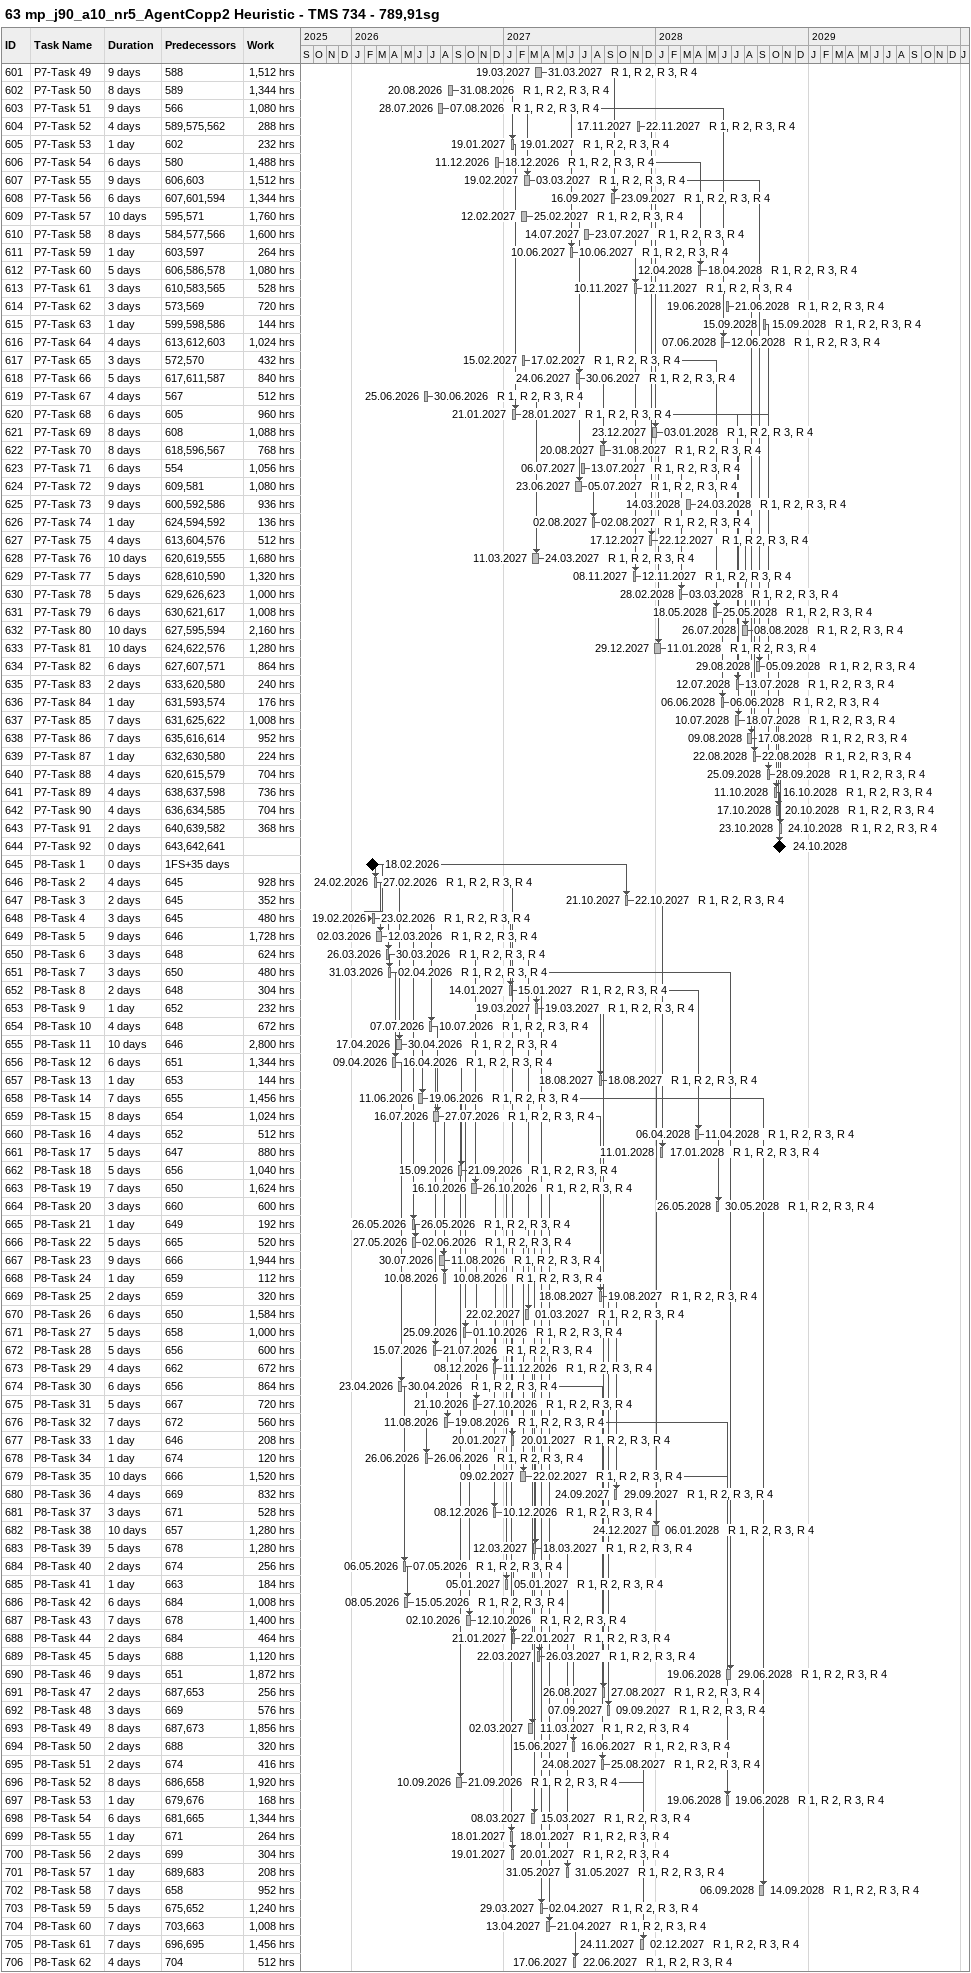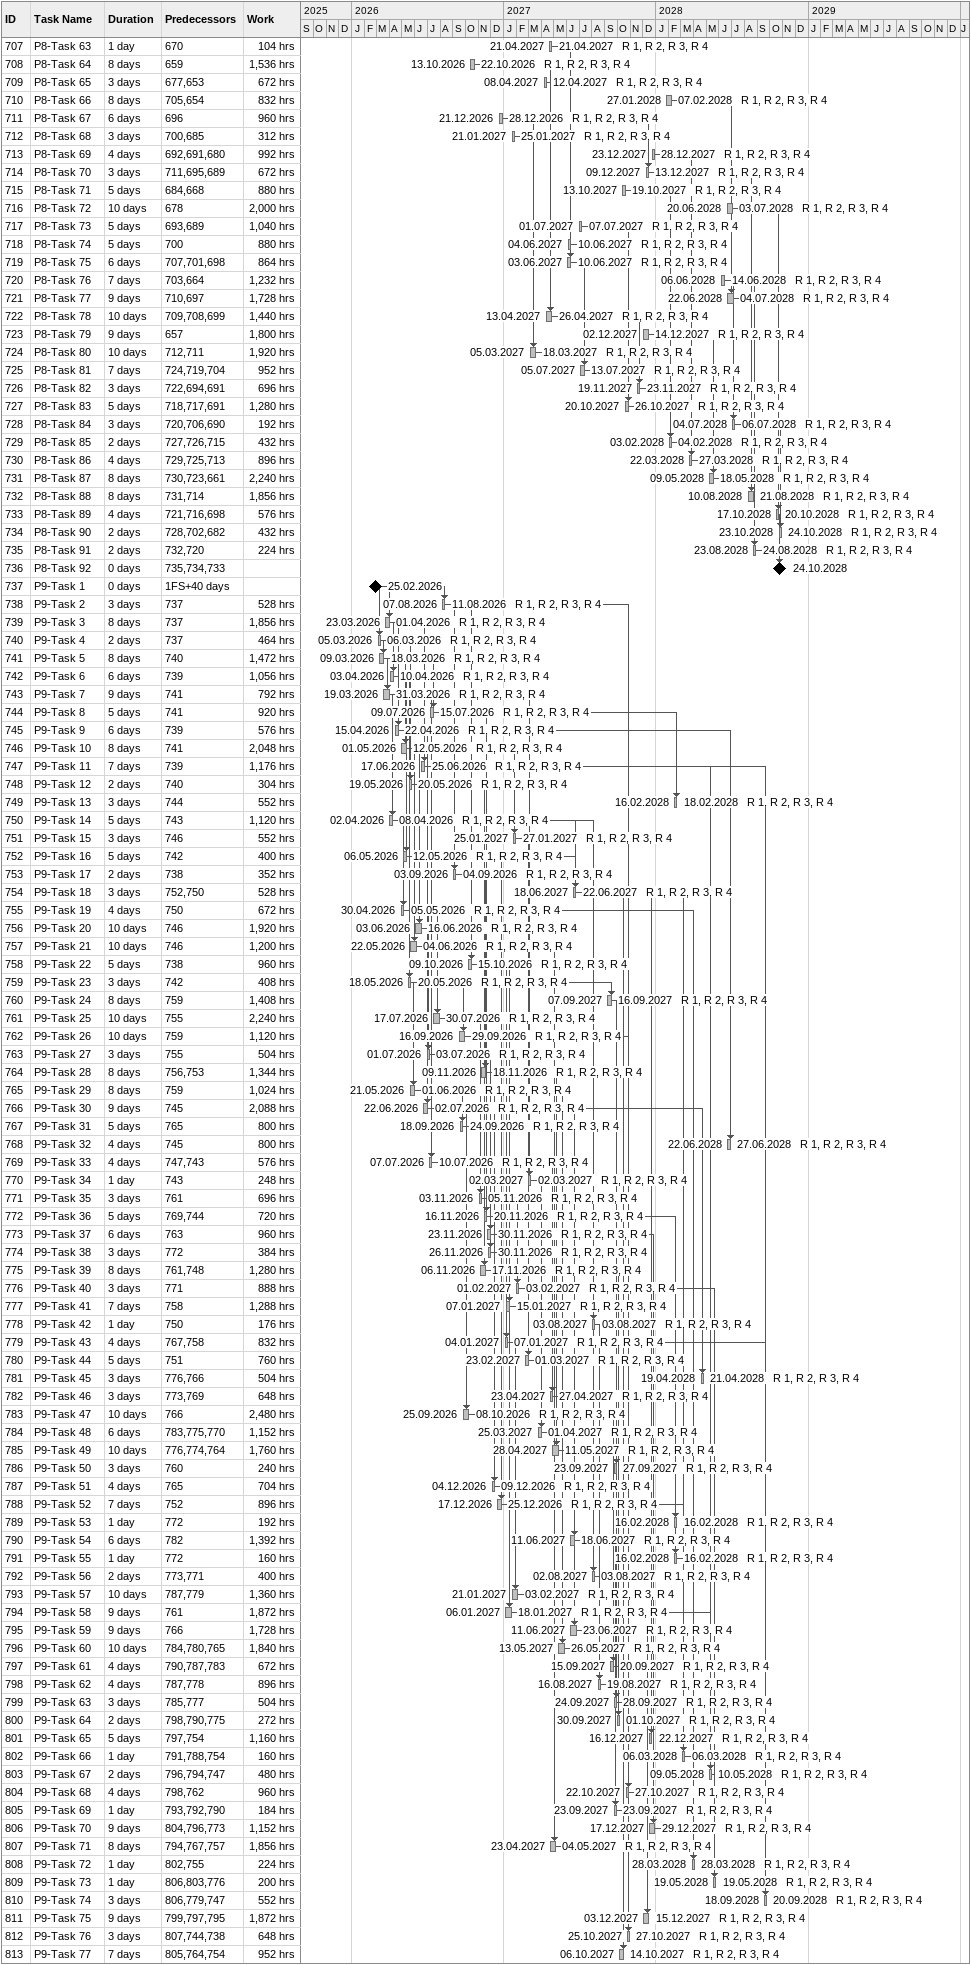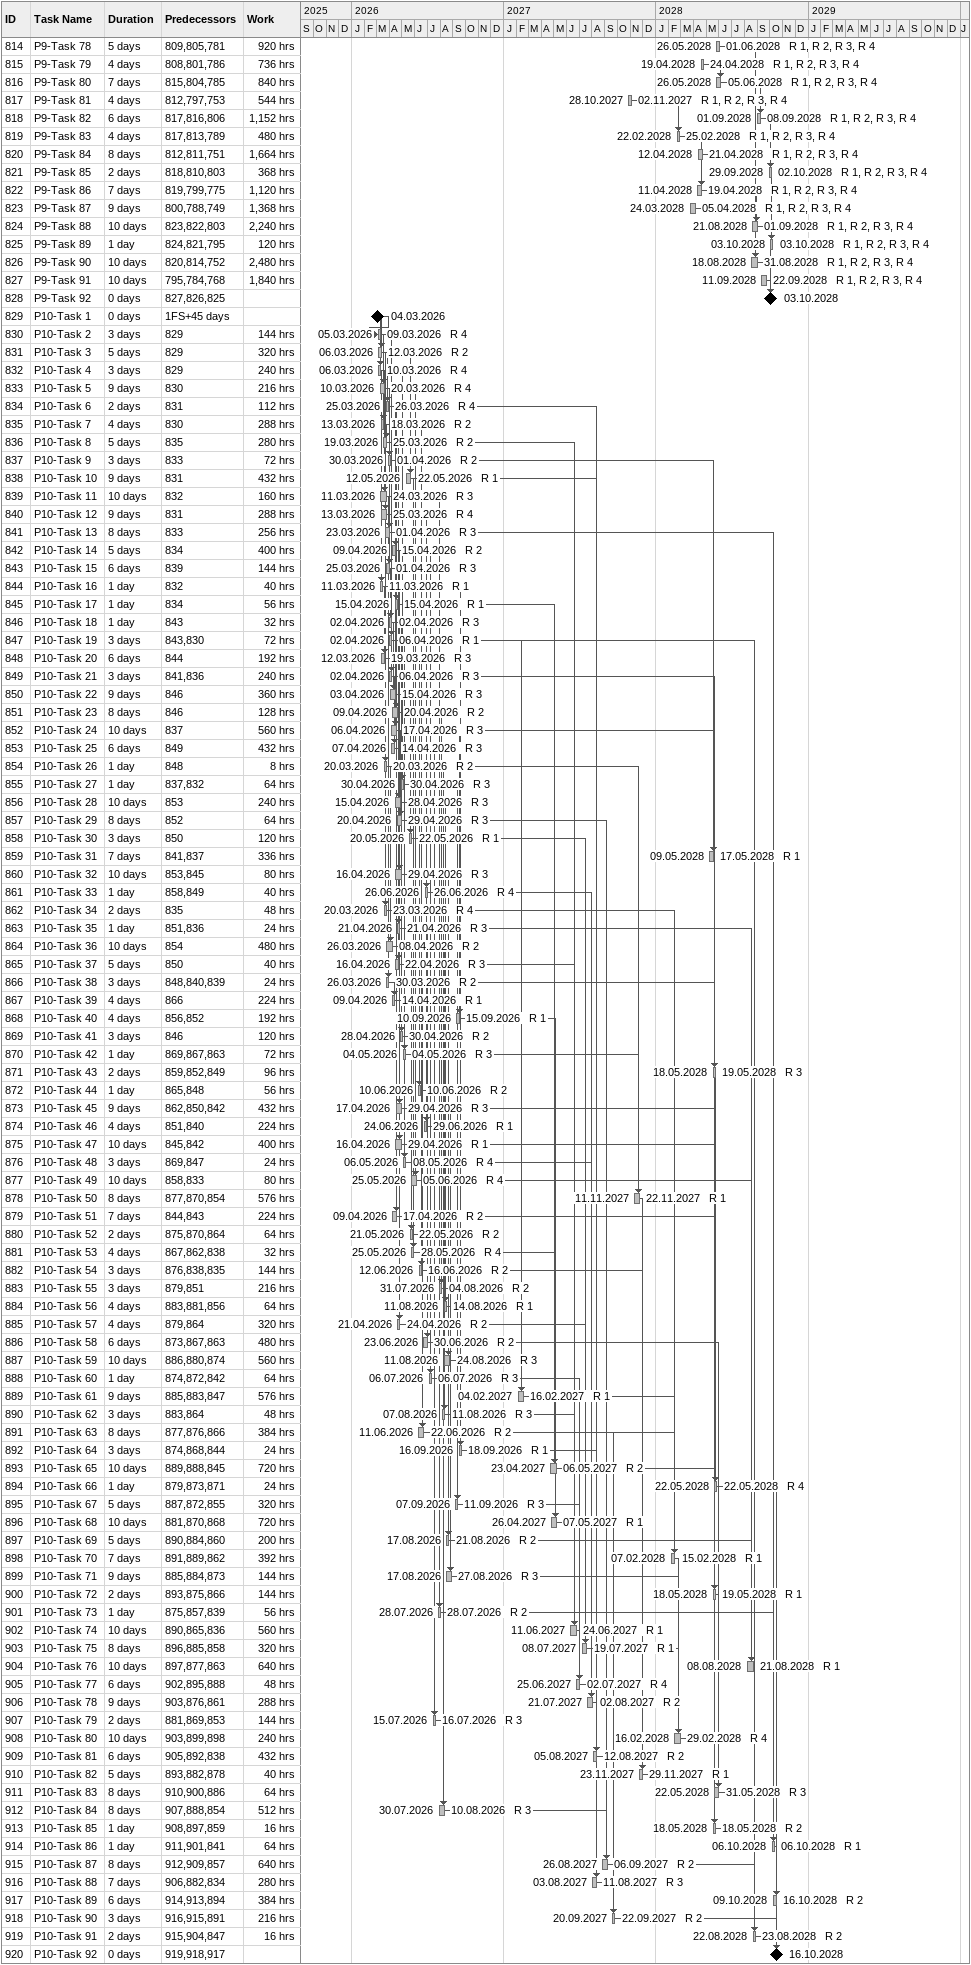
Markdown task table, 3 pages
63 mp_j90_a10_nr5_AgentCopp2 Heuristic - TMS 734 - 789,91sg

| ID | Task | Duration | Start | Finish | Predecessors | Resources | Work (h) |
|---|---|---|---|---|---|---|---|
| 601 | P7-Task 49 | 9d | 2027-03-19 | 2027-03-31 | 588 | R 1, R 2, R 3, R 4 | 1512 |
| 602 | P7-Task 50 | 8d | 2026-08-20 | 2026-08-31 | 589 | R 1, R 2, R 3, R 4 | 1344 |
| 603 | P7-Task 51 | 9d | 2026-07-28 | 2026-08-07 | 566 | R 1, R 2, R 3, R 4 | 1080 |
| 604 | P7-Task 52 | 4d | 2027-11-17 | 2027-11-22 | 589, 575, 562 | R 1, R 2, R 3, R 4 | 288 |
| 605 | P7-Task 53 | 1d | 2027-01-19 | 2027-01-19 | 602 | R 1, R 2, R 3, R 4 | 232 |
| 606 | P7-Task 54 | 6d | 2026-12-11 | 2026-12-18 | 580 | R 1, R 2, R 3, R 4 | 1488 |
| 607 | P7-Task 55 | 9d | 2027-02-19 | 2027-03-03 | 606, 603 | R 1, R 2, R 3, R 4 | 1512 |
| 608 | P7-Task 56 | 6d | 2027-09-16 | 2027-09-23 | 607, 601, 594 | R 1, R 2, R 3, R 4 | 1344 |
| 609 | P7-Task 57 | 10d | 2027-02-12 | 2027-02-25 | 595, 571 | R 1, R 2, R 3, R 4 | 1760 |
| 610 | P7-Task 58 | 8d | 2027-07-14 | 2027-07-23 | 584, 577, 566 | R 1, R 2, R 3, R 4 | 1600 |
| 611 | P7-Task 59 | 1d | 2027-06-10 | 2027-06-10 | 603, 597 | R 1, R 2, R 3, R 4 | 264 |
| 612 | P7-Task 60 | 5d | 2028-04-12 | 2028-04-18 | 606, 586, 578 | R 1, R 2, R 3, R 4 | 1080 |
| 613 | P7-Task 61 | 3d | 2027-11-10 | 2027-11-12 | 610, 583, 565 | R 1, R 2, R 3, R 4 | 528 |
| 614 | P7-Task 62 | 3d | 2028-06-19 | 2028-06-21 | 573, 569 | R 1, R 2, R 3, R 4 | 720 |
| 615 | P7-Task 63 | 1d | 2028-09-15 | 2028-09-15 | 599, 598, 586 | R 1, R 2, R 3, R 4 | 144 |
| 616 | P7-Task 64 | 4d | 2028-06-07 | 2028-06-12 | 613, 612, 603 | R 1, R 2, R 3, R 4 | 1024 |
| 617 | P7-Task 65 | 3d | 2027-02-15 | 2027-02-17 | 572, 570 | R 1, R 2, R 3, R 4 | 432 |
| 618 | P7-Task 66 | 5d | 2027-06-24 | 2027-06-30 | 617, 611, 587 | R 1, R 2, R 3, R 4 | 840 |
| 619 | P7-Task 67 | 4d | 2026-06-25 | 2026-06-30 | 567 | R 1, R 2, R 3, R 4 | 512 |
| 620 | P7-Task 68 | 6d | 2027-01-21 | 2027-01-28 | 605 | R 1, R 2, R 3, R 4 | 960 |
| 621 | P7-Task 69 | 8d | 2027-12-23 | 2028-01-03 | 608 | R 1, R 2, R 3, R 4 | 1088 |
| 622 | P7-Task 70 | 8d | 2027-08-20 | 2027-08-31 | 618, 596, 567 | R 1, R 2, R 3, R 4 | 768 |
| 623 | P7-Task 71 | 6d | 2027-07-06 | 2027-07-13 | 554 | R 1, R 2, R 3, R 4 | 1056 |
| 624 | P7-Task 72 | 9d | 2027-06-23 | 2027-07-05 | 609, 581 | R 1, R 2, R 3, R 4 | 1080 |
| 625 | P7-Task 73 | 9d | 2028-03-14 | 2028-03-24 | 600, 592, 586 | R 1, R 2, R 3, R 4 | 936 |
| 626 | P7-Task 74 | 1d | 2027-08-02 | 2027-08-02 | 624, 594, 592 | R 1, R 2, R 3, R 4 | 136 |
| 627 | P7-Task 75 | 4d | 2027-12-17 | 2027-12-22 | 613, 604, 576 | R 1, R 2, R 3, R 4 | 512 |
| 628 | P7-Task 76 | 10d | 2027-03-11 | 2027-03-24 | 620, 619, 555 | R 1, R 2, R 3, R 4 | 1680 |
| 629 | P7-Task 77 | 5d | 2027-11-08 | 2027-11-12 | 628, 610, 590 | R 1, R 2, R 3, R 4 | 1320 |
| 630 | P7-Task 78 | 5d | 2028-02-28 | 2028-03-03 | 629, 626, 623 | R 1, R 2, R 3, R 4 | 1000 |
| 631 | P7-Task 79 | 6d | 2028-05-18 | 2028-05-25 | 630, 621, 617 | R 1, R 2, R 3, R 4 | 1008 |
| 632 | P7-Task 80 | 10d | 2028-07-26 | 2028-08-08 | 627, 595, 594 | R 1, R 2, R 3, R 4 | 2160 |
| 633 | P7-Task 81 | 10d | 2027-12-29 | 2028-01-11 | 624, 622, 576 | R 1, R 2, R 3, R 4 | 1280 |
| 634 | P7-Task 82 | 6d | 2028-08-29 | 2028-09-05 | 627, 607, 571 | R 1, R 2, R 3, R 4 | 864 |
| 635 | P7-Task 83 | 2d | 2028-07-12 | 2028-07-13 | 633, 620, 580 | R 1, R 2, R 3, R 4 | 240 |
| 636 | P7-Task 84 | 1d | 2028-06-06 | 2028-06-06 | 631, 593, 574 | R 1, R 2, R 3, R 4 | 176 |
| 637 | P7-Task 85 | 7d | 2028-07-10 | 2028-07-18 | 631, 625, 622 | R 1, R 2, R 3, R 4 | 1008 |
| 638 | P7-Task 86 | 7d | 2028-08-09 | 2028-08-17 | 635, 616, 614 | R 1, R 2, R 3, R 4 | 952 |
| 639 | P7-Task 87 | 1d | 2028-08-22 | 2028-08-22 | 632, 630, 580 | R 1, R 2, R 3, R 4 | 224 |
| 640 | P7-Task 88 | 4d | 2028-09-25 | 2028-09-28 | 620, 615, 579 | R 1, R 2, R 3, R 4 | 704 |
| 641 | P7-Task 89 | 4d | 2028-10-11 | 2028-10-16 | 638, 637, 598 | R 1, R 2, R 3, R 4 | 736 |
| 642 | P7-Task 90 | 4d | 2028-10-17 | 2028-10-20 | 636, 634, 585 | R 1, R 2, R 3, R 4 | 704 |
| 643 | P7-Task 91 | 2d | 2028-10-23 | 2028-10-24 | 640, 639, 582 | R 1, R 2, R 3, R 4 | 368 |
| 644 | P7-Task 92 | 0d | 2028-10-24 | 2028-10-24 | 643, 642, 641 |  |  |
| 645 | P8-Task 1 | 0d | 2026-02-18 | 2026-02-18 | 1FS+35d |  |  |
| 646 | P8-Task 2 | 4d | 2026-02-24 | 2026-02-27 | 645 | R 1, R 2, R 3, R 4 | 928 |
| 647 | P8-Task 3 | 2d | 2027-10-21 | 2027-10-22 | 645 | R 1, R 2, R 3, R 4 | 352 |
| 648 | P8-Task 4 | 3d | 2026-02-19 | 2026-02-23 | 645 | R 1, R 2, R 3, R 4 | 480 |
| 649 | P8-Task 5 | 9d | 2026-03-02 | 2026-03-12 | 646 | R 1, R 2, R 3, R 4 | 1728 |
| 650 | P8-Task 6 | 3d | 2026-03-26 | 2026-03-30 | 648 | R 1, R 2, R 3, R 4 | 624 |
| 651 | P8-Task 7 | 3d | 2026-03-31 | 2026-04-02 | 650 | R 1, R 2, R 3, R 4 | 480 |
| 652 | P8-Task 8 | 2d | 2027-01-14 | 2027-01-15 | 648 | R 1, R 2, R 3, R 4 | 304 |
| 653 | P8-Task 9 | 1d | 2027-03-19 | 2027-03-19 | 652 | R 1, R 2, R 3, R 4 | 232 |
| 654 | P8-Task 10 | 4d | 2026-07-07 | 2026-07-10 | 648 | R 1, R 2, R 3, R 4 | 672 |
| 655 | P8-Task 11 | 10d | 2026-04-17 | 2026-04-30 | 646 | R 1, R 2, R 3, R 4 | 2800 |
| 656 | P8-Task 12 | 6d | 2026-04-09 | 2026-04-16 | 651 | R 1, R 2, R 3, R 4 | 1344 |
| 657 | P8-Task 13 | 1d | 2027-08-18 | 2027-08-18 | 653 | R 1, R 2, R 3, R 4 | 144 |
| 658 | P8-Task 14 | 7d | 2026-06-11 | 2026-06-19 | 655 | R 1, R 2, R 3, R 4 | 1456 |
| 659 | P8-Task 15 | 8d | 2026-07-16 | 2026-07-27 | 654 | R 1, R 2, R 3, R 4 | 1024 |
| 660 | P8-Task 16 | 4d | 2028-04-06 | 2028-04-11 | 652 | R 1, R 2, R 3, R 4 | 512 |
| 661 | P8-Task 17 | 5d | 2028-01-11 | 2028-01-17 | 647 | R 1, R 2, R 3, R 4 | 880 |
| 662 | P8-Task 18 | 5d | 2026-09-15 | 2026-09-21 | 656 | R 1, R 2, R 3, R 4 | 1040 |
| 663 | P8-Task 19 | 7d | 2026-10-16 | 2026-10-26 | 650 | R 1, R 2, R 3, R 4 | 1624 |
| 664 | P8-Task 20 | 3d | 2028-05-26 | 2028-05-30 | 660 | R 1, R 2, R 3, R 4 | 600 |
| 665 | P8-Task 21 | 1d | 2026-05-26 | 2026-05-26 | 649 | R 1, R 2, R 3, R 4 | 192 |
| 666 | P8-Task 22 | 5d | 2026-05-27 | 2026-06-02 | 665 | R 1, R 2, R 3, R 4 | 520 |
| 667 | P8-Task 23 | 9d | 2026-07-30 | 2026-08-11 | 666 | R 1, R 2, R 3, R 4 | 1944 |
| 668 | P8-Task 24 | 1d | 2026-08-10 | 2026-08-10 | 659 | R 1, R 2, R 3, R 4 | 112 |
| 669 | P8-Task 25 | 2d | 2027-08-18 | 2027-08-19 | 659 | R 1, R 2, R 3, R 4 | 320 |
| 670 | P8-Task 26 | 6d | 2027-02-22 | 2027-03-01 | 650 | R 1, R 2, R 3, R 4 | 1584 |
| 671 | P8-Task 27 | 5d | 2026-09-25 | 2026-10-01 | 658 | R 1, R 2, R 3, R 4 | 1000 |
| 672 | P8-Task 28 | 5d | 2026-07-15 | 2026-07-21 | 656 | R 1, R 2, R 3, R 4 | 600 |
| 673 | P8-Task 29 | 4d | 2026-12-08 | 2026-12-11 | 662 | R 1, R 2, R 3, R 4 | 672 |
| 674 | P8-Task 30 | 6d | 2026-04-23 | 2026-04-30 | 656 | R 1, R 2, R 3, R 4 | 864 |
| 675 | P8-Task 31 | 5d | 2026-10-21 | 2026-10-27 | 667 | R 1, R 2, R 3, R 4 | 720 |
| 676 | P8-Task 32 | 7d | 2026-08-11 | 2026-08-19 | 672 | R 1, R 2, R 3, R 4 | 560 |
| 677 | P8-Task 33 | 1d | 2027-01-20 | 2027-01-20 | 646 | R 1, R 2, R 3, R 4 | 208 |
| 678 | P8-Task 34 | 1d | 2026-06-26 | 2026-06-26 | 674 | R 1, R 2, R 3, R 4 | 120 |
| 679 | P8-Task 35 | 10d | 2027-02-09 | 2027-02-22 | 666 | R 1, R 2, R 3, R 4 | 1520 |
| 680 | P8-Task 36 | 4d | 2027-09-24 | 2027-09-29 | 669 | R 1, R 2, R 3, R 4 | 832 |
| 681 | P8-Task 37 | 3d | 2026-12-08 | 2026-12-10 | 671 | R 1, R 2, R 3, R 4 | 528 |
| 682 | P8-Task 38 | 10d | 2027-12-24 | 2028-01-06 | 657 | R 1, R 2, R 3, R 4 | 1280 |
| 683 | P8-Task 39 | 5d | 2027-03-12 | 2027-03-18 | 678 | R 1, R 2, R 3, R 4 | 1280 |
| 684 | P8-Task 40 | 2d | 2026-05-06 | 2026-05-07 | 674 | R 1, R 2, R 3, R 4 | 256 |
| 685 | P8-Task 41 | 1d | 2027-01-05 | 2027-01-05 | 663 | R 1, R 2, R 3, R 4 | 184 |
| 686 | P8-Task 42 | 6d | 2026-05-08 | 2026-05-15 | 684 | R 1, R 2, R 3, R 4 | 1008 |
| 687 | P8-Task 43 | 7d | 2026-10-02 | 2026-10-12 | 678 | R 1, R 2, R 3, R 4 | 1400 |
| 688 | P8-Task 44 | 2d | 2027-01-21 | 2027-01-22 | 684 | R 1, R 2, R 3, R 4 | 464 |
| 689 | P8-Task 45 | 5d | 2027-03-22 | 2027-03-26 | 688 | R 1, R 2, R 3, R 4 | 1120 |
| 690 | P8-Task 46 | 9d | 2028-06-19 | 2028-06-29 | 651 | R 1, R 2, R 3, R 4 | 1872 |
| 691 | P8-Task 47 | 2d | 2027-08-26 | 2027-08-27 | 687, 653 | R 1, R 2, R 3, R 4 | 256 |
| 692 | P8-Task 48 | 3d | 2027-09-07 | 2027-09-09 | 669 | R 1, R 2, R 3, R 4 | 576 |
| 693 | P8-Task 49 | 8d | 2027-03-02 | 2027-03-11 | 687, 673 | R 1, R 2, R 3, R 4 | 1856 |
| 694 | P8-Task 50 | 2d | 2027-06-15 | 2027-06-16 | 688 | R 1, R 2, R 3, R 4 | 320 |
| 695 | P8-Task 51 | 2d | 2027-08-24 | 2027-08-25 | 674 | R 1, R 2, R 3, R 4 | 416 |
| 696 | P8-Task 52 | 8d | 2026-09-10 | 2026-09-21 | 686, 658 | R 1, R 2, R 3, R 4 | 1920 |
| 697 | P8-Task 53 | 1d | 2028-06-19 | 2028-06-19 | 679, 676 | R 1, R 2, R 3, R 4 | 168 |
| 698 | P8-Task 54 | 6d | 2027-03-08 | 2027-03-15 | 681, 665 | R 1, R 2, R 3, R 4 | 1344 |
| 699 | P8-Task 55 | 1d | 2027-01-18 | 2027-01-18 | 671 | R 1, R 2, R 3, R 4 | 264 |
| 700 | P8-Task 56 | 2d | 2027-01-19 | 2027-01-20 | 699 | R 1, R 2, R 3, R 4 | 304 |
| 701 | P8-Task 57 | 1d | 2027-05-31 | 2027-05-31 | 689, 683 | R 1, R 2, R 3, R 4 | 208 |
| 702 | P8-Task 58 | 7d | 2028-09-06 | 2028-09-14 | 658 | R 1, R 2, R 3, R 4 | 952 |
| 703 | P8-Task 59 | 5d | 2027-03-29 | 2027-04-02 | 675, 652 | R 1, R 2, R 3, R 4 | 1240 |
| 704 | P8-Task 60 | 7d | 2027-04-13 | 2027-04-21 | 703, 663 | R 1, R 2, R 3, R 4 | 1008 |
| 705 | P8-Task 61 | 7d | 2027-11-24 | 2027-12-02 | 696, 695 | R 1, R 2, R 3, R 4 | 1456 |
| 706 | P8-Task 62 | 4d | 2027-06-17 | 2027-06-22 | 704 | R 1, R 2, R 3, R 4 | 512 |
| 707 | P8-Task 63 | 1d | 2027-04-21 | 2027-04-21 | 670 | R 1, R 2, R 3, R 4 | 104 |
| 708 | P8-Task 64 | 8d | 2026-10-13 | 2026-10-22 | 659 | R 1, R 2, R 3, R 4 | 1536 |
| 709 | P8-Task 65 | 3d | 2027-04-08 | 2027-04-12 | 677, 653 | R 1, R 2, R 3, R 4 | 672 |
| 710 | P8-Task 66 | 8d | 2028-01-27 | 2028-02-07 | 705, 654 | R 1, R 2, R 3, R 4 | 832 |
| 711 | P8-Task 67 | 6d | 2026-12-21 | 2026-12-28 | 696 | R 1, R 2, R 3, R 4 | 960 |
| 712 | P8-Task 68 | 3d | 2027-01-21 | 2027-01-25 | 700, 685 | R 1, R 2, R 3, R 4 | 312 |
| 713 | P8-Task 69 | 4d | 2027-12-23 | 2027-12-28 | 692, 691, 680 | R 1, R 2, R 3, R 4 | 992 |
| 714 | P8-Task 70 | 3d | 2027-12-09 | 2027-12-13 | 711, 695, 689 | R 1, R 2, R 3, R 4 | 672 |
| 715 | P8-Task 71 | 5d | 2027-10-13 | 2027-10-19 | 684, 668 | R 1, R 2, R 3, R 4 | 880 |
| 716 | P8-Task 72 | 10d | 2028-06-20 | 2028-07-03 | 678 | R 1, R 2, R 3, R 4 | 2000 |
| 717 | P8-Task 73 | 5d | 2027-07-01 | 2027-07-07 | 693, 689 | R 1, R 2, R 3, R 4 | 1040 |
| 718 | P8-Task 74 | 5d | 2027-06-04 | 2027-06-10 | 700 | R 1, R 2, R 3, R 4 | 880 |
| 719 | P8-Task 75 | 6d | 2027-06-03 | 2027-06-10 | 707, 701, 698 | R 1, R 2, R 3, R 4 | 864 |
| 720 | P8-Task 76 | 7d | 2028-06-06 | 2028-06-14 | 703, 664 | R 1, R 2, R 3, R 4 | 1232 |
| 721 | P8-Task 77 | 9d | 2028-06-22 | 2028-07-04 | 710, 697 | R 1, R 2, R 3, R 4 | 1728 |
| 722 | P8-Task 78 | 10d | 2027-04-13 | 2027-04-26 | 709, 708, 699 | R 1, R 2, R 3, R 4 | 1440 |
| 723 | P8-Task 79 | 9d | 2027-12-02 | 2027-12-14 | 657 | R 1, R 2, R 3, R 4 | 1800 |
| 724 | P8-Task 80 | 10d | 2027-03-05 | 2027-03-18 | 712, 711 | R 1, R 2, R 3, R 4 | 1920 |
| 725 | P8-Task 81 | 7d | 2027-07-05 | 2027-07-13 | 724, 719, 704 | R 1, R 2, R 3, R 4 | 952 |
| 726 | P8-Task 82 | 3d | 2027-11-19 | 2027-11-23 | 722, 694, 691 | R 1, R 2, R 3, R 4 | 696 |
| 727 | P8-Task 83 | 5d | 2027-10-20 | 2027-10-26 | 718, 717, 691 | R 1, R 2, R 3, R 4 | 1280 |
| 728 | P8-Task 84 | 3d | 2028-07-04 | 2028-07-06 | 720, 706, 690 | R 1, R 2, R 3, R 4 | 192 |
| 729 | P8-Task 85 | 2d | 2028-02-03 | 2028-02-04 | 727, 726, 715 | R 1, R 2, R 3, R 4 | 432 |
| 730 | P8-Task 86 | 4d | 2028-03-22 | 2028-03-27 | 729, 725, 713 | R 1, R 2, R 3, R 4 | 896 |
| 731 | P8-Task 87 | 8d | 2028-05-09 | 2028-05-18 | 730, 723, 661 | R 1, R 2, R 3, R 4 | 2240 |
| 732 | P8-Task 88 | 8d | 2028-08-10 | 2028-08-21 | 731, 714 | R 1, R 2, R 3, R 4 | 1856 |
| 733 | P8-Task 89 | 4d | 2028-10-17 | 2028-10-20 | 721, 716, 698 | R 1, R 2, R 3, R 4 | 576 |
| 734 | P8-Task 90 | 2d | 2028-10-23 | 2028-10-24 | 728, 702, 682 | R 1, R 2, R 3, R 4 | 432 |
| 735 | P8-Task 91 | 2d | 2028-08-23 | 2028-08-24 | 732, 720 | R 1, R 2, R 3, R 4 | 224 |
| 736 | P8-Task 92 | 0d | 2028-10-24 | 2028-10-24 | 735, 734, 733 |  |  |
| 737 | P9-Task 1 | 0d | 2026-02-25 | 2026-02-25 | 1FS+40d |  |  |
| 738 | P9-Task 2 | 3d | 2026-08-07 | 2026-08-11 | 737 | R 1, R 2, R 3, R 4 | 528 |
| 739 | P9-Task 3 | 8d | 2026-03-23 | 2026-04-01 | 737 | R 1, R 2, R 3, R 4 | 1856 |
| 740 | P9-Task 4 | 2d | 2026-03-05 | 2026-03-06 | 737 | R 1, R 2, R 3, R 4 | 464 |
| 741 | P9-Task 5 | 8d | 2026-03-09 | 2026-03-18 | 740 | R 1, R 2, R 3, R 4 | 1472 |
| 742 | P9-Task 6 | 6d | 2026-04-03 | 2026-04-10 | 739 | R 1, R 2, R 3, R 4 | 1056 |
| 743 | P9-Task 7 | 9d | 2026-03-19 | 2026-03-31 | 741 | R 1, R 2, R 3, R 4 | 792 |
| 744 | P9-Task 8 | 5d | 2026-07-09 | 2026-07-15 | 741 | R 1, R 2, R 3, R 4 | 920 |
| 745 | P9-Task 9 | 6d | 2026-04-15 | 2026-04-22 | 739 | R 1, R 2, R 3, R 4 | 576 |
| 746 | P9-Task 10 | 8d | 2026-05-01 | 2026-05-12 | 741 | R 1, R 2, R 3, R 4 | 2048 |
| 747 | P9-Task 11 | 7d | 2026-06-17 | 2026-06-25 | 739 | R 1, R 2, R 3, R 4 | 1176 |
| 748 | P9-Task 12 | 2d | 2026-05-19 | 2026-05-20 | 740 | R 1, R 2, R 3, R 4 | 304 |
| 749 | P9-Task 13 | 3d | 2028-02-16 | 2028-02-18 | 744 | R 1, R 2, R 3, R 4 | 552 |
| 750 | P9-Task 14 | 5d | 2026-04-02 | 2026-04-08 | 743 | R 1, R 2, R 3, R 4 | 1120 |
| 751 | P9-Task 15 | 3d | 2027-01-25 | 2027-01-27 | 746 | R 1, R 2, R 3, R 4 | 552 |
| 752 | P9-Task 16 | 5d | 2026-05-06 | 2026-05-12 | 742 | R 1, R 2, R 3, R 4 | 400 |
| 753 | P9-Task 17 | 2d | 2026-09-03 | 2026-09-04 | 738 | R 1, R 2, R 3, R 4 | 352 |
| 754 | P9-Task 18 | 3d | 2027-06-18 | 2027-06-22 | 752, 750 | R 1, R 2, R 3, R 4 | 528 |
| 755 | P9-Task 19 | 4d | 2026-04-30 | 2026-05-05 | 750 | R 1, R 2, R 3, R 4 | 672 |
| 756 | P9-Task 20 | 10d | 2026-06-03 | 2026-06-16 | 746 | R 1, R 2, R 3, R 4 | 1920 |
| 757 | P9-Task 21 | 10d | 2026-05-22 | 2026-06-04 | 746 | R 1, R 2, R 3, R 4 | 1200 |
| 758 | P9-Task 22 | 5d | 2026-10-09 | 2026-10-15 | 738 | R 1, R 2, R 3, R 4 | 960 |
| 759 | P9-Task 23 | 3d | 2026-05-18 | 2026-05-20 | 742 | R 1, R 2, R 3, R 4 | 408 |
| 760 | P9-Task 24 | 8d | 2027-09-07 | 2027-09-16 | 759 | R 1, R 2, R 3, R 4 | 1408 |
| 761 | P9-Task 25 | 10d | 2026-07-17 | 2026-07-30 | 755 | R 1, R 2, R 3, R 4 | 2240 |
| 762 | P9-Task 26 | 10d | 2026-09-16 | 2026-09-29 | 759 | R 1, R 2, R 3, R 4 | 1120 |
| 763 | P9-Task 27 | 3d | 2026-07-01 | 2026-07-03 | 755 | R 1, R 2, R 3, R 4 | 504 |
| 764 | P9-Task 28 | 8d | 2026-11-09 | 2026-11-18 | 756, 753 | R 1, R 2, R 3, R 4 | 1344 |
| 765 | P9-Task 29 | 8d | 2026-05-21 | 2026-06-01 | 759 | R 1, R 2, R 3, R 4 | 1024 |
| 766 | P9-Task 30 | 9d | 2026-06-22 | 2026-07-02 | 745 | R 1, R 2, R 3, R 4 | 2088 |
| 767 | P9-Task 31 | 5d | 2026-09-18 | 2026-09-24 | 765 | R 1, R 2, R 3, R 4 | 800 |
| 768 | P9-Task 32 | 4d | 2028-06-22 | 2028-06-27 | 745 | R 1, R 2, R 3, R 4 | 800 |
| 769 | P9-Task 33 | 4d | 2026-07-07 | 2026-07-10 | 747, 743 | R 1, R 2, R 3, R 4 | 576 |
| 770 | P9-Task 34 | 1d | 2027-03-02 | 2027-03-02 | 743 | R 1, R 2, R 3, R 4 | 248 |
| 771 | P9-Task 35 | 3d | 2026-11-03 | 2026-11-05 | 761 | R 1, R 2, R 3, R 4 | 696 |
| 772 | P9-Task 36 | 5d | 2026-11-16 | 2026-11-20 | 769, 744 | R 1, R 2, R 3, R 4 | 720 |
| 773 | P9-Task 37 | 6d | 2026-11-23 | 2026-11-30 | 763 | R 1, R 2, R 3, R 4 | 960 |
| 774 | P9-Task 38 | 3d | 2026-11-26 | 2026-11-30 | 772 | R 1, R 2, R 3, R 4 | 384 |
| 775 | P9-Task 39 | 8d | 2026-11-06 | 2026-11-17 | 761, 748 | R 1, R 2, R 3, R 4 | 1280 |
| 776 | P9-Task 40 | 3d | 2027-02-01 | 2027-02-03 | 771 | R 1, R 2, R 3, R 4 | 888 |
| 777 | P9-Task 41 | 7d | 2027-01-07 | 2027-01-15 | 758 | R 1, R 2, R 3, R 4 | 1288 |
| 778 | P9-Task 42 | 1d | 2027-08-03 | 2027-08-03 | 750 | R 1, R 2, R 3, R 4 | 176 |
| 779 | P9-Task 43 | 4d | 2027-01-04 | 2027-01-07 | 767, 758 | R 1, R 2, R 3, R 4 | 832 |
| 780 | P9-Task 44 | 5d | 2027-02-23 | 2027-03-01 | 751 | R 1, R 2, R 3, R 4 | 760 |
| 781 | P9-Task 45 | 3d | 2028-04-19 | 2028-04-21 | 776, 766 | R 1, R 2, R 3, R 4 | 504 |
| 782 | P9-Task 46 | 3d | 2027-04-23 | 2027-04-27 | 773, 769 | R 1, R 2, R 3, R 4 | 648 |
| 783 | P9-Task 47 | 10d | 2026-09-25 | 2026-10-08 | 766 | R 1, R 2, R 3, R 4 | 2480 |
| 784 | P9-Task 48 | 6d | 2027-03-25 | 2027-04-01 | 783, 775, 770 | R 1, R 2, R 3, R 4 | 1152 |
| 785 | P9-Task 49 | 10d | 2027-04-28 | 2027-05-11 | 776, 774, 764 | R 1, R 2, R 3, R 4 | 1760 |
| 786 | P9-Task 50 | 3d | 2027-09-23 | 2027-09-27 | 760 | R 1, R 2, R 3, R 4 | 240 |
| 787 | P9-Task 51 | 4d | 2026-12-04 | 2026-12-09 | 765 | R 1, R 2, R 3, R 4 | 704 |
| 788 | P9-Task 52 | 7d | 2026-12-17 | 2026-12-25 | 752 | R 1, R 2, R 3, R 4 | 896 |
| 789 | P9-Task 53 | 1d | 2028-02-16 | 2028-02-16 | 772 | R 1, R 2, R 3, R 4 | 192 |
| 790 | P9-Task 54 | 6d | 2027-06-11 | 2027-06-18 | 782 | R 1, R 2, R 3, R 4 | 1392 |
| 791 | P9-Task 55 | 1d | 2028-02-16 | 2028-02-16 | 772 | R 1, R 2, R 3, R 4 | 160 |
| 792 | P9-Task 56 | 2d | 2027-08-02 | 2027-08-03 | 773, 771 | R 1, R 2, R 3, R 4 | 400 |
| 793 | P9-Task 57 | 10d | 2027-01-21 | 2027-02-03 | 787, 779 | R 1, R 2, R 3, R 4 | 1360 |
| 794 | P9-Task 58 | 9d | 2027-01-06 | 2027-01-18 | 761 | R 1, R 2, R 3, R 4 | 1872 |
| 795 | P9-Task 59 | 9d | 2027-06-11 | 2027-06-23 | 766 | R 1, R 2, R 3, R 4 | 1728 |
| 796 | P9-Task 60 | 10d | 2027-05-13 | 2027-05-26 | 784, 780, 765 | R 1, R 2, R 3, R 4 | 1840 |
| 797 | P9-Task 61 | 4d | 2027-09-15 | 2027-09-20 | 790, 787, 783 | R 1, R 2, R 3, R 4 | 672 |
| 798 | P9-Task 62 | 4d | 2027-08-16 | 2027-08-19 | 787, 778 | R 1, R 2, R 3, R 4 | 896 |
| 799 | P9-Task 63 | 3d | 2027-09-24 | 2027-09-28 | 785, 777 | R 1, R 2, R 3, R 4 | 504 |
| 800 | P9-Task 64 | 2d | 2027-09-30 | 2027-10-01 | 798, 790, 775 | R 1, R 2, R 3, R 4 | 272 |
| 801 | P9-Task 65 | 5d | 2027-12-16 | 2027-12-22 | 797, 754 | R 1, R 2, R 3, R 4 | 1160 |
| 802 | P9-Task 66 | 1d | 2028-03-06 | 2028-03-06 | 791, 788, 754 | R 1, R 2, R 3, R 4 | 160 |
| 803 | P9-Task 67 | 2d | 2028-05-09 | 2028-05-10 | 796, 794, 747 | R 1, R 2, R 3, R 4 | 480 |
| 804 | P9-Task 68 | 4d | 2027-10-22 | 2027-10-27 | 798, 762 | R 1, R 2, R 3, R 4 | 960 |
| 805 | P9-Task 69 | 1d | 2027-09-23 | 2027-09-23 | 793, 792, 790 | R 1, R 2, R 3, R 4 | 184 |
| 806 | P9-Task 70 | 9d | 2027-12-17 | 2027-12-29 | 804, 796, 773 | R 1, R 2, R 3, R 4 | 1152 |
| 807 | P9-Task 71 | 8d | 2027-04-23 | 2027-05-04 | 794, 767, 757 | R 1, R 2, R 3, R 4 | 1856 |
| 808 | P9-Task 72 | 1d | 2028-03-28 | 2028-03-28 | 802, 755 | R 1, R 2, R 3, R 4 | 224 |
| 809 | P9-Task 73 | 1d | 2028-05-19 | 2028-05-19 | 806, 803, 776 | R 1, R 2, R 3, R 4 | 200 |
| 810 | P9-Task 74 | 3d | 2028-09-18 | 2028-09-20 | 806, 779, 747 | R 1, R 2, R 3, R 4 | 552 |
| 811 | P9-Task 75 | 9d | 2027-12-03 | 2027-12-15 | 799, 797, 795 | R 1, R 2, R 3, R 4 | 1872 |
| 812 | P9-Task 76 | 3d | 2027-10-25 | 2027-10-27 | 807, 744, 738 | R 1, R 2, R 3, R 4 | 648 |
| 813 | P9-Task 77 | 7d | 2027-10-06 | 2027-10-14 | 805, 764, 754 | R 1, R 2, R 3, R 4 | 952 |
| 814 | P9-Task 78 | 5d | 2028-05-26 | 2028-06-01 | 809, 805, 781 | R 1, R 2, R 3, R 4 | 920 |
| 815 | P9-Task 79 | 4d | 2028-04-19 | 2028-04-24 | 808, 801, 786 | R 1, R 2, R 3, R 4 | 736 |
| 816 | P9-Task 80 | 7d | 2028-05-26 | 2028-06-05 | 815, 804, 785 | R 1, R 2, R 3, R 4 | 840 |
| 817 | P9-Task 81 | 4d | 2027-10-28 | 2027-11-02 | 812, 797, 753 | R 1, R 2, R 3, R 4 | 544 |
| 818 | P9-Task 82 | 6d | 2028-09-01 | 2028-09-08 | 817, 816, 806 | R 1, R 2, R 3, R 4 | 1152 |
| 819 | P9-Task 83 | 4d | 2028-02-22 | 2028-02-25 | 817, 813, 789 | R 1, R 2, R 3, R 4 | 480 |
| 820 | P9-Task 84 | 8d | 2028-04-12 | 2028-04-21 | 812, 811, 751 | R 1, R 2, R 3, R 4 | 1664 |
| 821 | P9-Task 85 | 2d | 2028-09-29 | 2028-10-02 | 818, 810, 803 | R 1, R 2, R 3, R 4 | 368 |
| 822 | P9-Task 86 | 7d | 2028-04-11 | 2028-04-19 | 819, 799, 775 | R 1, R 2, R 3, R 4 | 1120 |
| 823 | P9-Task 87 | 9d | 2028-03-24 | 2028-04-05 | 800, 788, 749 | R 1, R 2, R 3, R 4 | 1368 |
| 824 | P9-Task 88 | 10d | 2028-08-21 | 2028-09-01 | 823, 822, 803 | R 1, R 2, R 3, R 4 | 2240 |
| 825 | P9-Task 89 | 1d | 2028-10-03 | 2028-10-03 | 824, 821, 795 | R 1, R 2, R 3, R 4 | 120 |
| 826 | P9-Task 90 | 10d | 2028-08-18 | 2028-08-31 | 820, 814, 752 | R 1, R 2, R 3, R 4 | 2480 |
| 827 | P9-Task 91 | 10d | 2028-09-11 | 2028-09-22 | 795, 784, 768 | R 1, R 2, R 3, R 4 | 1840 |
| 828 | P9-Task 92 | 0d | 2028-10-03 | 2028-10-03 | 827, 826, 825 |  |  |
| 829 | P10-Task 1 | 0d | 2026-03-04 | 2026-03-04 | 1FS+45d |  |  |
| 830 | P10-Task 2 | 3d | 2026-03-05 | 2026-03-09 | 829 | R 4 | 144 |
| 831 | P10-Task 3 | 5d | 2026-03-06 | 2026-03-12 | 829 | R 2 | 320 |
| 832 | P10-Task 4 | 3d | 2026-03-06 | 2026-03-10 | 829 | R 4 | 240 |
| 833 | P10-Task 5 | 9d | 2026-03-10 | 2026-03-20 | 830 | R 4 | 216 |
| 834 | P10-Task 6 | 2d | 2026-03-25 | 2026-03-26 | 831 | R 4 | 112 |
| 835 | P10-Task 7 | 4d | 2026-03-13 | 2026-03-18 | 830 | R 2 | 288 |
| 836 | P10-Task 8 | 5d | 2026-03-19 | 2026-03-25 | 835 | R 2 | 280 |
| 837 | P10-Task 9 | 3d | 2026-03-30 | 2026-04-01 | 833 | R 2 | 72 |
| 838 | P10-Task 10 | 9d | 2026-05-12 | 2026-05-22 | 831 | R 1 | 432 |
| 839 | P10-Task 11 | 10d | 2026-03-11 | 2026-03-24 | 832 | R 3 | 160 |
| 840 | P10-Task 12 | 9d | 2026-03-13 | 2026-03-25 | 831 | R 4 | 288 |
| 841 | P10-Task 13 | 8d | 2026-03-23 | 2026-04-01 | 833 | R 3 | 256 |
| 842 | P10-Task 14 | 5d | 2026-04-09 | 2026-04-15 | 834 | R 2 | 400 |
| 843 | P10-Task 15 | 6d | 2026-03-25 | 2026-04-01 | 839 | R 3 | 144 |
| 844 | P10-Task 16 | 1d | 2026-03-11 | 2026-03-11 | 832 | R 1 | 40 |
| 845 | P10-Task 17 | 1d | 2026-04-15 | 2026-04-15 | 834 | R 1 | 56 |
| 846 | P10-Task 18 | 1d | 2026-04-02 | 2026-04-02 | 843 | R 3 | 32 |
| 847 | P10-Task 19 | 3d | 2026-04-02 | 2026-04-06 | 843, 830 | R 1 | 72 |
| 848 | P10-Task 20 | 6d | 2026-03-12 | 2026-03-19 | 844 | R 3 | 192 |
| 849 | P10-Task 21 | 3d | 2026-04-02 | 2026-04-06 | 841, 836 | R 3 | 240 |
| 850 | P10-Task 22 | 9d | 2026-04-03 | 2026-04-15 | 846 | R 3 | 360 |
| 851 | P10-Task 23 | 8d | 2026-04-09 | 2026-04-20 | 846 | R 2 | 128 |
| 852 | P10-Task 24 | 10d | 2026-04-06 | 2026-04-17 | 837 | R 3 | 560 |
| 853 | P10-Task 25 | 6d | 2026-04-07 | 2026-04-14 | 849 | R 3 | 432 |
| 854 | P10-Task 26 | 1d | 2026-03-20 | 2026-03-20 | 848 | R 2 | 8 |
| 855 | P10-Task 27 | 1d | 2026-04-30 | 2026-04-30 | 837, 832 | R 3 | 64 |
| 856 | P10-Task 28 | 10d | 2026-04-15 | 2026-04-28 | 853 | R 3 | 240 |
| 857 | P10-Task 29 | 8d | 2026-04-20 | 2026-04-29 | 852 | R 3 | 64 |
| 858 | P10-Task 30 | 3d | 2026-05-20 | 2026-05-22 | 850 | R 1 | 120 |
| 859 | P10-Task 31 | 7d | 2028-05-09 | 2028-05-17 | 841, 837 | R 1 | 336 |
| 860 | P10-Task 32 | 10d | 2026-04-16 | 2026-04-29 | 853, 845 | R 3 | 80 |
| 861 | P10-Task 33 | 1d | 2026-06-26 | 2026-06-26 | 858, 849 | R 4 | 40 |
| 862 | P10-Task 34 | 2d | 2026-03-20 | 2026-03-23 | 835 | R 4 | 48 |
| 863 | P10-Task 35 | 1d | 2026-04-21 | 2026-04-21 | 851, 836 | R 3 | 24 |
| 864 | P10-Task 36 | 10d | 2026-03-26 | 2026-04-08 | 854 | R 2 | 480 |
| 865 | P10-Task 37 | 5d | 2026-04-16 | 2026-04-22 | 850 | R 3 | 40 |
| 866 | P10-Task 38 | 3d | 2026-03-26 | 2026-03-30 | 848, 840, 839 | R 2 | 24 |
| 867 | P10-Task 39 | 4d | 2026-04-09 | 2026-04-14 | 866 | R 1 | 224 |
| 868 | P10-Task 40 | 4d | 2026-09-10 | 2026-09-15 | 856, 852 | R 1 | 192 |
| 869 | P10-Task 41 | 3d | 2026-04-28 | 2026-04-30 | 846 | R 2 | 120 |
| 870 | P10-Task 42 | 1d | 2026-05-04 | 2026-05-04 | 869, 867, 863 | R 3 | 72 |
| 871 | P10-Task 43 | 2d | 2028-05-18 | 2028-05-19 | 859, 852, 849 | R 3 | 96 |
| 872 | P10-Task 44 | 1d | 2026-06-10 | 2026-06-10 | 865, 848 | R 2 | 56 |
| 873 | P10-Task 45 | 9d | 2026-04-17 | 2026-04-29 | 862, 850, 842 | R 3 | 432 |
| 874 | P10-Task 46 | 4d | 2026-06-24 | 2026-06-29 | 851, 840 | R 1 | 224 |
| 875 | P10-Task 47 | 10d | 2026-04-16 | 2026-04-29 | 845, 842 | R 1 | 400 |
| 876 | P10-Task 48 | 3d | 2026-05-06 | 2026-05-08 | 869, 847 | R 4 | 24 |
| 877 | P10-Task 49 | 10d | 2026-05-25 | 2026-06-05 | 858, 833 | R 4 | 80 |
| 878 | P10-Task 50 | 8d | 2027-11-11 | 2027-11-22 | 877, 870, 854 | R 1 | 576 |
| 879 | P10-Task 51 | 7d | 2026-04-09 | 2026-04-17 | 844, 843 | R 2 | 224 |
| 880 | P10-Task 52 | 2d | 2026-05-21 | 2026-05-22 | 875, 870, 864 | R 2 | 64 |
| 881 | P10-Task 53 | 4d | 2026-05-25 | 2026-05-28 | 867, 862, 838 | R 4 | 32 |
| 882 | P10-Task 54 | 3d | 2026-06-12 | 2026-06-16 | 876, 838, 835 | R 2 | 144 |
| 883 | P10-Task 55 | 3d | 2026-07-31 | 2026-08-04 | 879, 851 | R 2 | 216 |
| 884 | P10-Task 56 | 4d | 2026-08-11 | 2026-08-14 | 883, 881, 856 | R 1 | 64 |
| 885 | P10-Task 57 | 4d | 2026-04-21 | 2026-04-24 | 879, 864 | R 2 | 320 |
| 886 | P10-Task 58 | 6d | 2026-06-23 | 2026-06-30 | 873, 867, 863 | R 2 | 480 |
| 887 | P10-Task 59 | 10d | 2026-08-11 | 2026-08-24 | 886, 880, 874 | R 3 | 560 |
| 888 | P10-Task 60 | 1d | 2026-07-06 | 2026-07-06 | 874, 872, 842 | R 3 | 64 |
| 889 | P10-Task 61 | 9d | 2027-02-04 | 2027-02-16 | 885, 883, 847 | R 1 | 576 |
| 890 | P10-Task 62 | 3d | 2026-08-07 | 2026-08-11 | 883, 864 | R 3 | 48 |
| 891 | P10-Task 63 | 8d | 2026-06-11 | 2026-06-22 | 877, 876, 866 | R 2 | 384 |
| 892 | P10-Task 64 | 3d | 2026-09-16 | 2026-09-18 | 874, 868, 844 | R 1 | 24 |
| 893 | P10-Task 65 | 10d | 2027-04-23 | 2027-05-06 | 889, 888, 845 | R 2 | 720 |
| 894 | P10-Task 66 | 1d | 2028-05-22 | 2028-05-22 | 879, 873, 871 | R 4 | 24 |
| 895 | P10-Task 67 | 5d | 2026-09-07 | 2026-09-11 | 887, 872, 855 | R 3 | 320 |
| 896 | P10-Task 68 | 10d | 2027-04-26 | 2027-05-07 | 881, 870, 868 | R 1 | 720 |
| 897 | P10-Task 69 | 5d | 2026-08-17 | 2026-08-21 | 890, 884, 860 | R 2 | 200 |
| 898 | P10-Task 70 | 7d | 2028-02-07 | 2028-02-15 | 891, 889, 862 | R 1 | 392 |
| 899 | P10-Task 71 | 9d | 2026-08-17 | 2026-08-27 | 885, 884, 873 | R 3 | 144 |
| 900 | P10-Task 72 | 2d | 2028-05-18 | 2028-05-19 | 893, 875, 866 | R 1 | 144 |
| 901 | P10-Task 73 | 1d | 2026-07-28 | 2026-07-28 | 875, 857, 839 | R 2 | 56 |
| 902 | P10-Task 74 | 10d | 2027-06-11 | 2027-06-24 | 890, 865, 836 | R 1 | 560 |
| 903 | P10-Task 75 | 8d | 2027-07-08 | 2027-07-19 | 896, 885, 858 | R 1 | 320 |
| 904 | P10-Task 76 | 10d | 2028-08-08 | 2028-08-21 | 897, 877, 863 | R 1 | 640 |
| 905 | P10-Task 77 | 6d | 2027-06-25 | 2027-07-02 | 902, 895, 888 | R 4 | 48 |
| 906 | P10-Task 78 | 9d | 2027-07-21 | 2027-08-02 | 903, 876, 861 | R 2 | 288 |
| 907 | P10-Task 79 | 2d | 2026-07-15 | 2026-07-16 | 881, 869, 853 | R 3 | 144 |
| 908 | P10-Task 80 | 10d | 2028-02-16 | 2028-02-29 | 903, 899, 898 | R 4 | 240 |
| 909 | P10-Task 81 | 6d | 2027-08-05 | 2027-08-12 | 905, 892, 838 | R 2 | 432 |
| 910 | P10-Task 82 | 5d | 2027-11-23 | 2027-11-29 | 893, 882, 878 | R 1 | 40 |
| 911 | P10-Task 83 | 8d | 2028-05-22 | 2028-05-31 | 910, 900, 886 | R 3 | 64 |
| 912 | P10-Task 84 | 8d | 2026-07-30 | 2026-08-10 | 907, 888, 854 | R 3 | 512 |
| 913 | P10-Task 85 | 1d | 2028-05-18 | 2028-05-18 | 908, 897, 859 | R 2 | 16 |
| 914 | P10-Task 86 | 1d | 2028-10-06 | 2028-10-06 | 911, 901, 841 | R 1 | 64 |
| 915 | P10-Task 87 | 8d | 2027-08-26 | 2027-09-06 | 912, 909, 857 | R 2 | 640 |
| 916 | P10-Task 88 | 7d | 2027-08-03 | 2027-08-11 | 906, 882, 834 | R 3 | 280 |
| 917 | P10-Task 89 | 6d | 2028-10-09 | 2028-10-16 | 914, 913, 894 | R 2 | 384 |
| 918 | P10-Task 90 | 3d | 2027-09-20 | 2027-09-22 | 916, 915, 891 | R 2 | 216 |
| 919 | P10-Task 91 | 2d | 2028-08-22 | 2028-08-23 | 915, 904, 847 | R 2 | 16 |
| 920 | P10-Task 92 | 0d | 2028-10-16 | 2028-10-16 | 919, 918, 917 |  |  |
